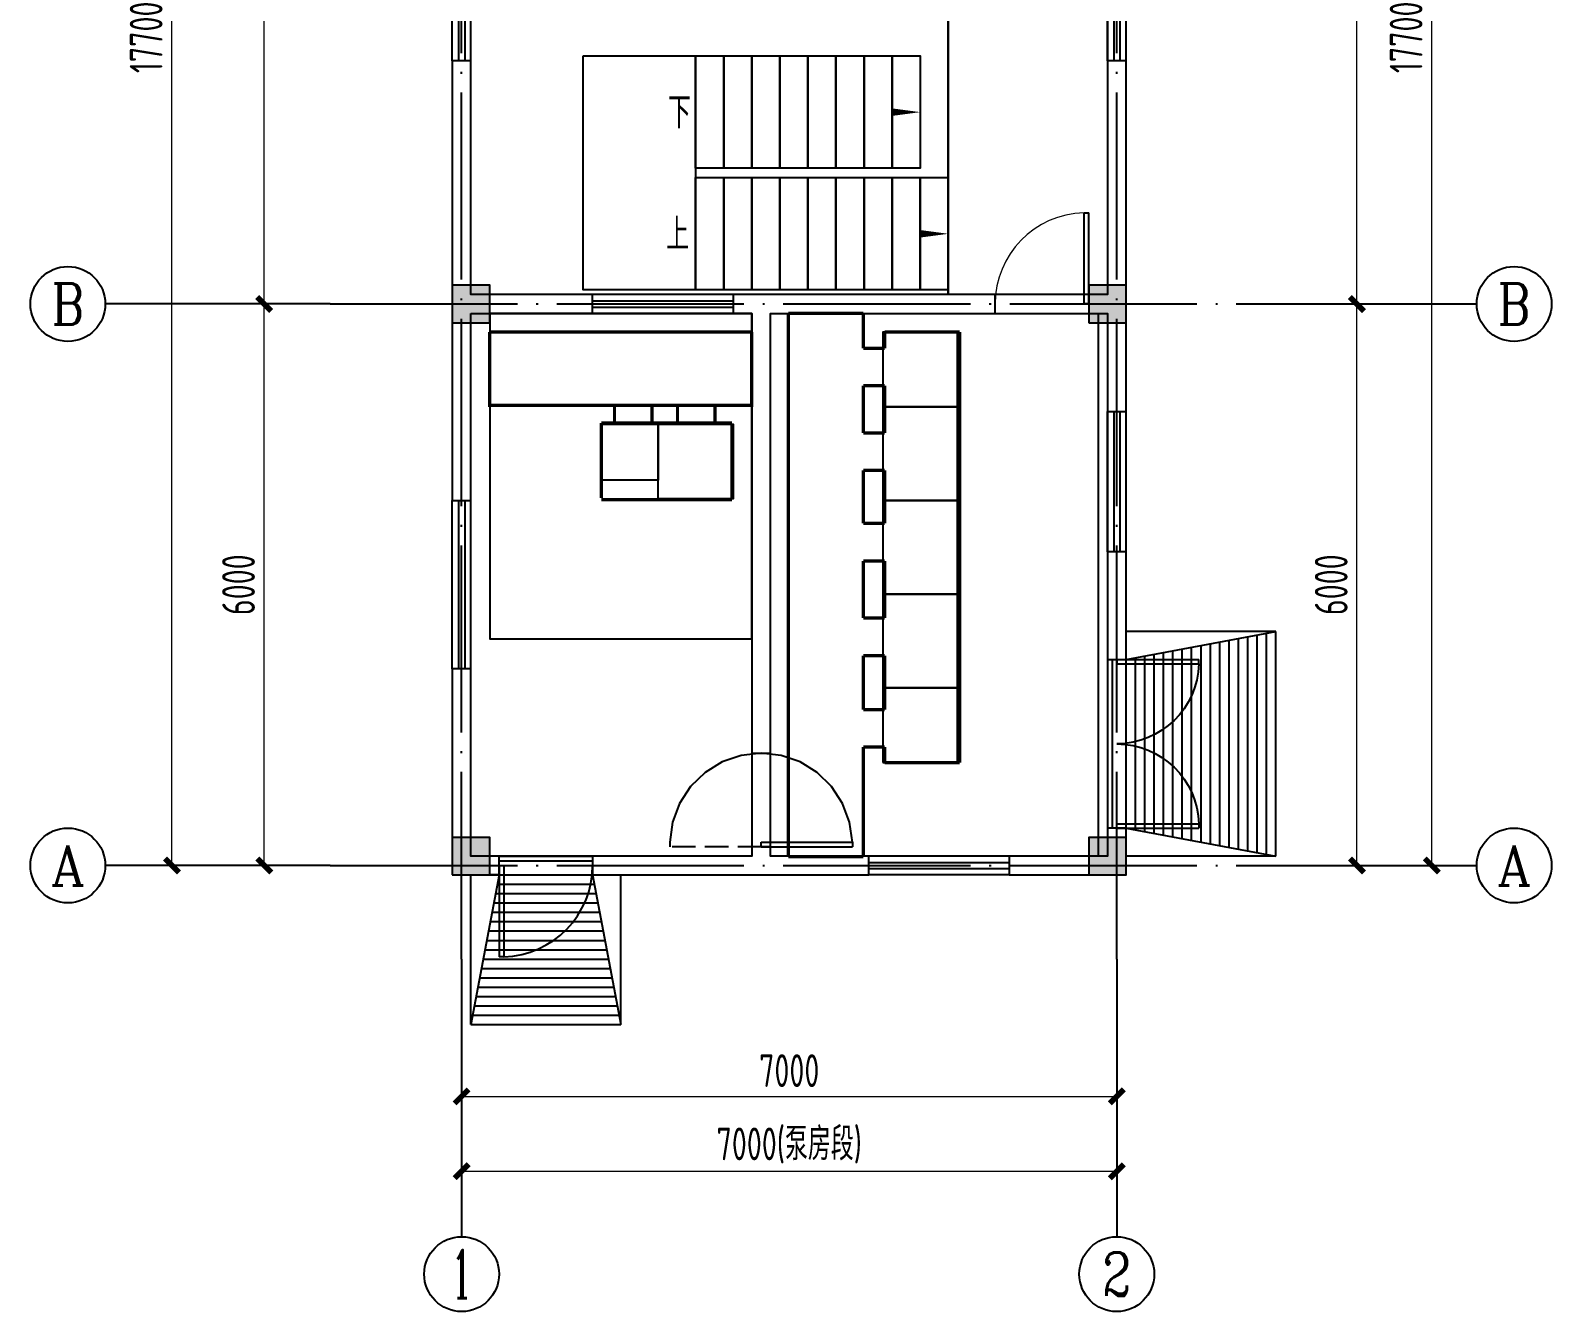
# Model space of a CAD drawing. Header units: millimetres. Extents: x 1742399 to 4898386, y 2481636 to 5226310.
# Drawn here: x 2887925 to 2904177, y 2594615 to 2608306 of the extents above; entities that cross this region are included whole.
import ezdxf
from ezdxf.enums import TextEntityAlignment as Align

# ---------------------------------------------------------------- set-up
doc = ezdxf.new("R2010")
doc.units = ezdxf.units.MM
doc.header["$LTSCALE"] = 1000
doc.linetypes.add('DASH', pattern=[0.35, 0.25, -0.1])
doc.linetypes.add('DOTE', pattern=[2.42, 2, -0.2, 0.02, -0.2])
for name, color, linetype in [('AXIS', 3, 'Continuous'), ('AXIS_TEXT', 7, 'Continuous'), ('DOOR_FIRE', 3, 'Continuous'), ('DOTE', 1, 'DOTE'), ('E-电缆沟', 2, 'Continuous'), ('E-箱柜', 3, 'Continuous'), ('PUB_HATCH', 8, 'Continuous'), ('STAIR', 2, 'Continuous'), ('WALL', 4, 'Continuous'), ('WALL_EXT', 4, 'Continuous'), ('WALL_INT', 4, 'Continuous'), ('WINDOW', 3, 'Continuous'), ('YHG_柱', 4, 'Continuous'), ('YHJ_引出、索引', 3, 'Continuous'), ('房间轮廓线', 6, 'Continuous'), ('控制间轮廓', 7, 'Continuous'), ('细线', 4, 'Continuous'), ('配电间轮廓', 7, 'Continuous')]:
    doc.layers.add(name, color=color, linetype=linetype)
doc.layers.add('FLOOR', color=2, linetype='Continuous', lineweight=30)
doc.styles.add('_TCH_AXIS', font='COMPLEX', dxfattribs={"bigfont": 'GBCBIG'})
doc.styles.add('_TCH_DIM', font='SIMPLEX', dxfattribs={"bigfont": 'GBCBIG'})
doc.styles.add('COMPLEX', font='COMPLEX')
doc.styles.add('HZ1', font='romans.shx', dxfattribs={"width": 0.7, "bigfont": 'hztxt.shx'})
doc.styles.add('TSSD_REIN_T3', font='tssdeng.shx', dxfattribs={"width": 0.7, "bigfont": 'hztxt.shx'})
doc.dimstyles.new('_TCH_ARCH&&100', dxfattribs={"dimtxt": 350, "dimasz": 150, "dimexe": 100, "dimexo": 200, "dimgap": 100, "dimtad": 1, "dimdec": 0, "dimzin": 0, "dimdsep": 46, "dimtxsty": 'TSSD_REIN_T3', "dimblk": 'ARCHTICK', "dimcen": 0.09, "dimclrt": 7, "dimazin": 2, "dimtfac": 1, "dimtdec": 0, "dimtix": 1, "dimtmove": 2, "dimatfit": 3, "dimfxl": 1, "dimfxlon": 1, "dimtolj": 1, "dimtzin": 0, "dimlwd": 18, "dimlwe": 18, "dimarcsym": 0})

# ---------------------------------------------------------------- blocks, each defined once
blk = doc.blocks.new('$DorLib2D$00000001')
for p, q in [((0.45, 0.975), (0.5, 0.975)), ((0.45, 0), (0.45, 0.975)), ((0.5, 0), (0.5, 0.975)), ((0.5, 0), (0.45, 0))]:
    blk.add_line(p, q)
at = {"lineweight": 13}
blk.add_arc((0.475, 0), 0.975, 91.4693, 180, dxfattribs=at)
blk = doc.blocks.new('_ArchTick')
at = {"color": 0, "linetype": 'ByBlock', "const_width": 0.4}
blk.add_lwpolyline([(-0.5, -0.5), (0.5, 0.5)], dxfattribs=at)
blk = doc.blocks.new('*D1088')
at = {"layer": 'AXIS', "color": 0, "lineweight": 18, "transparency": 16777216}
for p, q in [((2902897, 2617082), (2902998, 2617082)), ((2902898, 2599382), (2902898, 2617082)), ((2902897, 2599382), (2902998, 2599382))]:
    blk.add_line(p, q, dxfattribs=at)
at = {"layer": 'Defpoints', "color": 0, "transparency": 16777216}
for p in [(2902059, 2617082), (2902898, 2617082), (2902059, 2599382)]:
    blk.add_point(p, dxfattribs=at)
at = {"layer": 'AXIS', "color": 0, "lineweight": 18, "transparency": 16777216, "xscale": 150, "yscale": 150, "zscale": 150}
for p, rotation in [((2902898, 2617082), 90), ((2902898, 2599382), 270)]:
    blk.add_blockref('_ArchTick', p, dxfattribs=dict(at, rotation=rotation))
at = {"layer": 'AXIS', "color": 7, "transparency": 16777216, "insert": (2902623, 2608232), "char_height": 350, "attachment_point": 5, "rotation": 90, "style": 'TSSD_REIN_T3'}
blk.add_mtext('\\A1;17700', dxfattribs=at)
blk = doc.blocks.new('*D1089')
at = {"layer": 'AXIS', "color": 0, "lineweight": 18, "transparency": 16777216}
for p, q in [((2902097, 2605382), (2902198, 2605382)), ((2902098, 2599382), (2902098, 2605382)), ((2902097, 2599382), (2902198, 2599382))]:
    blk.add_line(p, q, dxfattribs=at)
at = {"layer": 'Defpoints', "color": 0, "transparency": 16777216}
for p in [(2901384, 2605382), (2902098, 2605382), (2901384, 2599382)]:
    blk.add_point(p, dxfattribs=at)
at = {"layer": 'AXIS', "color": 0, "lineweight": 18, "transparency": 16777216, "xscale": 150, "yscale": 150, "zscale": 150}
for p, rotation in [((2902098, 2605382), 90), ((2902098, 2599382), 270)]:
    blk.add_blockref('_ArchTick', p, dxfattribs=dict(at, rotation=rotation))
at = {"layer": 'AXIS', "color": 7, "transparency": 16777216, "insert": (2901823, 2602382), "char_height": 350, "attachment_point": 5, "rotation": 90, "style": 'TSSD_REIN_T3'}
blk.add_mtext('\\A1;6000', dxfattribs=at)
blk = doc.blocks.new('*D1090')
at = {"layer": 'AXIS', "color": 0, "lineweight": 18, "transparency": 16777216}
for p, q in [((2902097, 2612382), (2902198, 2612382)), ((2902098, 2605382), (2902098, 2612382)), ((2902097, 2605382), (2902198, 2605382))]:
    blk.add_line(p, q, dxfattribs=at)
at = {"layer": 'Defpoints', "color": 0, "transparency": 16777216}
for p in [(2901384, 2612382), (2902098, 2612382), (2901384, 2605382)]:
    blk.add_point(p, dxfattribs=at)
at = {"layer": 'AXIS', "color": 0, "lineweight": 18, "transparency": 16777216, "xscale": 150, "yscale": 150, "zscale": 150}
for p, rotation in [((2902098, 2612382), 90), ((2902098, 2605382), 270)]:
    blk.add_blockref('_ArchTick', p, dxfattribs=dict(at, rotation=rotation))
at = {"layer": 'AXIS', "color": 7, "transparency": 16777216, "insert": (2901823, 2608882), "char_height": 350, "attachment_point": 5, "rotation": 90, "style": 'TSSD_REIN_T3'}
blk.add_mtext('\\A1;7000', dxfattribs=at)
blk = doc.blocks.new('*D1092')
at = {"layer": 'AXIS', "color": 0, "lineweight": 18, "transparency": 16777216}
for p, q in [((2892532, 2596916), (2892532, 2596815)), ((2892532, 2596915), (2899532, 2596915)), ((2899532, 2596916), (2899532, 2596815))]:
    blk.add_line(p, q, dxfattribs=at)
at = {"layer": 'Defpoints', "color": 0, "transparency": 16777216}
for p in [(2892532, 2598382), (2899532, 2598382), (2899532, 2596915)]:
    blk.add_point(p, dxfattribs=at)
at = {"layer": 'AXIS', "color": 0, "lineweight": 18, "transparency": 16777216, "xscale": 150, "yscale": 150, "zscale": 150, "rotation": 180}
blk.add_blockref('_ArchTick', (2892532, 2596915), dxfattribs=at)
at = {"layer": 'AXIS', "color": 0, "lineweight": 18, "transparency": 16777216, "xscale": 150, "yscale": 150, "zscale": 150}
blk.add_blockref('_ArchTick', (2899532, 2596915), dxfattribs=at)
at = {"layer": 'AXIS', "color": 7, "transparency": 16777216, "insert": (2896032, 2597190), "char_height": 350, "attachment_point": 5, "style": 'TSSD_REIN_T3'}
blk.add_mtext('\\A1;7000', dxfattribs=at)
blk = doc.blocks.new('*D1095')
at = {"layer": 'AXIS', "color": 0, "lineweight": 18, "transparency": 16777216}
for p, q in [((2889437, 2617082), (2889336, 2617082)), ((2889436, 2599382), (2889436, 2617082)), ((2889437, 2599382), (2889336, 2599382))]:
    blk.add_line(p, q, dxfattribs=at)
at = {"layer": 'Defpoints', "color": 0, "transparency": 16777216}
for p in [(2889436, 2617082), (2891129, 2617082), (2891129, 2599382)]:
    blk.add_point(p, dxfattribs=at)
at = {"layer": 'AXIS', "color": 0, "lineweight": 18, "transparency": 16777216, "xscale": 150, "yscale": 150, "zscale": 150}
for p, rotation in [((2889436, 2617082), 90), ((2889436, 2599382), 270)]:
    blk.add_blockref('_ArchTick', p, dxfattribs=dict(at, rotation=rotation))
at = {"layer": 'AXIS', "color": 7, "transparency": 16777216, "insert": (2889161, 2608232), "char_height": 350, "attachment_point": 5, "rotation": 90, "style": 'TSSD_REIN_T3'}
blk.add_mtext('\\A1;17700', dxfattribs=at)
blk = doc.blocks.new('*D1096')
at = {"layer": 'AXIS', "color": 0, "lineweight": 18, "transparency": 16777216}
for p, q in [((2890424, 2605382), (2890323, 2605382)), ((2890423, 2599382), (2890423, 2605382)), ((2890424, 2599382), (2890323, 2599382))]:
    blk.add_line(p, q, dxfattribs=at)
at = {"layer": 'Defpoints', "color": 0, "transparency": 16777216}
for p in [(2890423, 2605382), (2891129, 2605382), (2891129, 2599382)]:
    blk.add_point(p, dxfattribs=at)
at = {"layer": 'AXIS', "color": 0, "lineweight": 18, "transparency": 16777216, "xscale": 150, "yscale": 150, "zscale": 150}
for p, rotation in [((2890423, 2605382), 90), ((2890423, 2599382), 270)]:
    blk.add_blockref('_ArchTick', p, dxfattribs=dict(at, rotation=rotation))
at = {"layer": 'AXIS', "color": 7, "transparency": 16777216, "insert": (2890148, 2602382), "char_height": 350, "attachment_point": 5, "rotation": 90, "style": 'TSSD_REIN_T3'}
blk.add_mtext('\\A1;6000', dxfattribs=at)
blk = doc.blocks.new('*D1097')
at = {"layer": 'AXIS', "color": 0, "lineweight": 18, "transparency": 16777216}
for p, q in [((2890424, 2612382), (2890323, 2612382)), ((2890423, 2605382), (2890423, 2612382)), ((2890424, 2605382), (2890323, 2605382))]:
    blk.add_line(p, q, dxfattribs=at)
at = {"layer": 'Defpoints', "color": 0, "transparency": 16777216}
for p in [(2890423, 2612382), (2891129, 2612382), (2891129, 2605382)]:
    blk.add_point(p, dxfattribs=at)
at = {"layer": 'AXIS', "color": 0, "lineweight": 18, "transparency": 16777216, "xscale": 150, "yscale": 150, "zscale": 150}
for p, rotation in [((2890423, 2612382), 90), ((2890423, 2605382), 270)]:
    blk.add_blockref('_ArchTick', p, dxfattribs=dict(at, rotation=rotation))
at = {"layer": 'AXIS', "color": 7, "transparency": 16777216, "insert": (2890148, 2608882), "char_height": 350, "attachment_point": 5, "rotation": 90, "style": 'TSSD_REIN_T3'}
blk.add_mtext('\\A1;7000', dxfattribs=at)
blk = doc.blocks.new('_AXISO')
blk.add_circle((0, 0), 0.5)
at = {"layer": 'AXIS_TEXT', "style": 'COMPLEX', "width": 1.041667}
blk.add_attdef('A', text='', height=0.56, dxfattribs=at).set_placement((-0.25, -0.28), (0.25, -0.28), align=Align.FIT)
blk = doc.blocks.new('*U1075')
at = {"layer": 'WINDOW'}
for p, q in [((0, 900), (877, 900)), ((0, 900), (0, 855)), ((0, 855), (877, 855)), ((877, 855), (877, 900)), ((0, -855), (877, -855)), ((0, -900), (0, -855)), ((0, -900), (877, -900)), ((877, -855), (877, -900))]:
    blk.add_line(p, q, dxfattribs=at)
at = {"layer": 'WINDOW', "extrusion": (0, 0, -1)}
for centre, major_axis, start_param, end_param in [((0, 877), (620, 620), 0.811042, 2.356194), ((0, -878), (-620, 620), 0.785398, 2.330551)]:
    blk.add_ellipse(centre, major_axis=major_axis, ratio=1, start_param=start_param, end_param=end_param, dxfattribs=at)
at = {"style": 'HZ1', "width": 0.7, "flags": 1}
blk.add_attdef('编号', (-948, -131), '', height=300, dxfattribs=at)
blk = doc.blocks.new('平面_单开门_宽度1000')
at = {"layer": 'WINDOW'}
for p, q in [((0, 0), (50, 0)), ((0, 0), (0, -975)), ((50, 0), (50, -975)), ((50, -975), (0, -975))]:
    blk.add_line(p, q, dxfattribs=at)
blk.add_ellipse((25, 0), major_axis=(559, 799), ratio=1, start_param=3.777471, end_param=5.322623, dxfattribs=at)
at = {"style": 'HZ1', "width": 0.7, "flags": 1}
blk.add_attdef('编号', (334, 254), '', height=300, dxfattribs=at)
blk = doc.blocks.new('平面_双向单开门_宽度1000')
at = {"layer": 'WINDOW'}
for p, q in [((-213, 976), (-417, 907)), ((0, 1000), (-213, 976)), ((213, 976), (0, 1000)), ((417, 907), (213, 976)), ((-417, 907), (-599, 794)), ((599, 794), (417, 907)), ((-599, 794), (-753, 644)), ((753, 644), (599, 794)), ((-753, 644), (-871, 464)), ((871, 464), (753, 644)), ((-871, 464), (-946, 263)), ((946, 263), (871, 464)), ((-946, 263), (-975, 50)), ((975, 50), (946, 263)), ((-975, 50), (-975, 0)), ((0, 50), (975, 50)), ((0, 0), (0, 50)), ((0, 0), (975, 0)), ((975, 50), (975, 0))]:
    blk.add_line(p, q, dxfattribs=at)
at = {"layer": 'WINDOW', "linetype": 'DASH'}
blk.add_line((0, 0), (-975, 0), dxfattribs=at)
at = {"style": 'HZ1', "width": 0.7, "flags": 1}
blk.add_attdef('编号', (-178, -413), '', height=300, dxfattribs=at)
blk = doc.blocks.new('*D1099')
at = {"layer": 'AXIS', "color": 0, "lineweight": 18, "transparency": 16777216}
for p, q in [((2892532, 2596116), (2892532, 2596015)), ((2892532, 2596115), (2899532, 2596115)), ((2899532, 2596116), (2899532, 2596015))]:
    blk.add_line(p, q, dxfattribs=at)
at = {"layer": 'Defpoints', "color": 0, "transparency": 16777216}
for p in [(2892532, 2597401), (2899532, 2597401), (2899532, 2596115)]:
    blk.add_point(p, dxfattribs=at)
at = {"layer": 'AXIS', "color": 0, "lineweight": 18, "transparency": 16777216, "xscale": 150, "yscale": 150, "zscale": 150, "rotation": 180}
blk.add_blockref('_ArchTick', (2892532, 2596115), dxfattribs=at)
at = {"layer": 'AXIS', "color": 0, "lineweight": 18, "transparency": 16777216, "xscale": 150, "yscale": 150, "zscale": 150}
blk.add_blockref('_ArchTick', (2899532, 2596115), dxfattribs=at)
at = {"layer": 'AXIS', "color": 7, "transparency": 16777216, "insert": (2896032, 2596390), "char_height": 350, "attachment_point": 5, "style": 'TSSD_REIN_T3'}
blk.add_mtext('\\A1;7000(泵房段)', dxfattribs=at)
blk = doc.blocks.new('平面_窗')
at = {"layer": 'WINDOW'}
for p, q in [((-100, 0), (100, 0)), ((-100, -1800), (-100, 0)), ((-33, 0), (-33, -1800)), ((33, 0), (33, -1800)), ((100, -1800), (100, 0)), ((100, -1800), (-100, -1800))]:
    blk.add_line(p, q, dxfattribs=at)
at = {"style": 'HZ1', "width": 0.7, "flags": 1}
blk.add_attdef('编号', (-598, -1035), '', height=300, dxfattribs=at)
blk = doc.blocks.new('*U1073')
at = {"layer": 'WINDOW'}
for p, q in [((-100, 0), (100, 0)), ((-100, -1500), (-100, 0)), ((-33, 0), (-33, -1500)), ((33, 0), (33, -1500)), ((100, -1500), (100, 0)), ((100, -1500), (-100, -1500))]:
    blk.add_line(p, q, dxfattribs=at)
at = {"style": 'HZ1', "width": 0.7, "flags": 1}
blk.add_attdef('编号', (-598, -1035), '', height=300, dxfattribs=at)
blk = doc.blocks.new('*U1072')
at = {"layer": 'STAIR'}
for p, q in [((1600, 2400), (0, 2400)), ((0, 0), (0, 2400)), ((0, 2100), (1600, 2400)), ((1000, 113), (1000, 2287)), ((1100, 94), (1100, 2306)), ((1200, 75), (1200, 2325)), ((1300, 56), (1300, 2344)), ((1400, 38), (1400, 2362)), ((1500, 19), (1500, 2381)), ((1600, 0), (1600, 2400)), ((100, 281), (100, 2119)), ((200, 263), (200, 2138)), ((300, 244), (300, 2156)), ((400, 225), (400, 2175)), ((500, 206), (500, 2194)), ((600, 188), (600, 2213)), ((700, 169), (700, 2231)), ((800, 150), (800, 2250)), ((900, 131), (900, 2269)), ((0, 300), (1600, 0)), ((1600, 0), (0, 0))]:
    blk.add_line(p, q, dxfattribs=at)
at = {"layer": 'WALL'}
blk.add_line((0, 2100), (0, 2200), dxfattribs=at)
blk = doc.blocks.new('*U1074')
at = {"layer": 'STAIR'}
for p, q in [((1600, 1600), (0, 1600)), ((0, 0), (0, 1600)), ((0, 1300), (1600, 1600)), ((900, 131), (900, 1469)), ((1000, 113), (1000, 1487)), ((1100, 94), (1100, 1506)), ((1200, 75), (1200, 1525)), ((1300, 56), (1300, 1544)), ((1400, 38), (1400, 1562)), ((1500, 19), (1500, 1581)), ((1600, 0), (1600, 1600)), ((100, 281), (100, 1319)), ((200, 263), (200, 1338)), ((300, 244), (300, 1356)), ((400, 225), (400, 1375)), ((500, 206), (500, 1394)), ((600, 188), (600, 1413)), ((700, 169), (700, 1431)), ((800, 150), (800, 1450)), ((0, 300), (1600, 0)), ((1600, 0), (0, 0))]:
    blk.add_line(p, q, dxfattribs=at)
at = {"layer": 'WALL'}
blk.add_line((0, 1300), (0, 1400), dxfattribs=at)
blk = doc.blocks.new('*U1035')
at = {"layer": 'STAIR'}
for points in [[(0, 2500), (1200, 2500), (1200, 0), (0, 0)], [(1200, 2500), (1500, 2500), (1500, 1300), (1200, 1300)], [(1500, 2500), (1800, 2500), (1800, 1300), (1500, 1300)], [(1800, 2500), (2100, 2500), (2100, 1300), (1800, 1300)], [(2100, 2500), (2400, 2500), (2400, 1300), (2100, 1300)], [(2400, 2500), (2700, 2500), (2700, 1300), (2400, 1300)], [(2700, 2500), (3000, 2500), (3000, 1300), (2700, 1300)], [(3000, 2500), (3300, 2500), (3300, 1300), (3000, 1300)], [(3300, 2500), (3600, 2500), (3600, 1300), (3300, 1300)], [(1200, 1200), (1500, 1200), (1500, 0), (1200, 0)], [(1500, 1200), (1800, 1200), (1800, 0), (1500, 0)], [(1800, 1200), (2100, 1200), (2100, 0), (1800, 0)], [(2100, 1200), (2400, 1200), (2400, 0), (2100, 0)], [(2400, 1200), (2700, 1200), (2700, 0), (2400, 0)], [(2700, 1200), (3000, 1200), (3000, 0), (2700, 0)], [(3000, 1200), (3300, 1200), (3300, 0), (3000, 0)], [(3300, 1200), (3600, 1200), (3600, 0), (3300, 0)], [(3600, 1200), (3900, 1200), (3900, 0), (3600, 0)]]:
    blk.add_lwpolyline(points, close=True, dxfattribs=at)
for points in [[(1500, 2500), (1500, 1300)], [(1500, 1200), (1500, 0)]]:
    blk.add_lwpolyline(points, dxfattribs=at)
at = {"layer": 'YHJ_引出、索引'}
for points in [[(1200, 1900, 0, 0, 0), (3600, 1900, 0, 80, 0), (3300, 1900, 0, 0, 0)], [(1200, 600, 0, 0, 0), (3900, 600, 0, 80, 0), (3600, 600, 0, 0, 0)]]:
    blk.add_lwpolyline(points, format="xyseb", dxfattribs=at)
at = {"layer": 'YHJ_引出、索引', "color": 7, "style": '_TCH_DIM'}
for s, p in [('下', (905, 1725)), ('上', (886, 425))]:
    blk.add_text(s, height=338, dxfattribs=at).set_placement(p)
blk = doc.blocks.new('*U1058')
at = {"layer": 'PUB_HATCH'}
blk.add_solid([(-200, -200), (200, -200), (-200, 200), (200, 200)], dxfattribs=at)
at = {"layer": 'YHG_柱'}
blk.add_lwpolyline([(-200, -200), (200, -200), (200, 200), (-200, 200)], close=True, dxfattribs=at)

msp = doc.modelspace()

# ---------------------------------------------------------------- linework, layer by layer
at = {"layer": 'AXIS'}
for p, q in [((2891128.6, 2605382.3), (2888724.5, 2605382.3)), ((2902059.2, 2605382.3), (2903377.3, 2605382.3)), ((2891128.6, 2599382.3), (2888724.5, 2599382.3)), ((2902059.2, 2599382.3), (2903377.3, 2599382.3)), ((2892531.6, 2598382.3), (2892531.6, 2595415.3)), ((2899531.6, 2598382.3), (2899531.6, 2595415.3))]:
    msp.add_line(p, q, dxfattribs=at)
at = {"layer": 'DOTE'}
for p, q in [((2892531.6, 2598382.3), (2892531.6, 2618082.3)), ((2899531.6, 2598382.3), (2899531.6, 2618082.3)), ((2891128.6, 2605382.3), (2902059.2, 2605382.3)), ((2891128.6, 2599382.3), (2902059.2, 2599382.3))]:
    msp.add_line(p, q, dxfattribs=at)
at = {"layer": 'E-电缆沟', "const_width": 35}
for points in [[(2896023.2, 2605282.3), (2896023.2, 2604709.6)], [(2896023.2, 2605282.3), (2896823.2, 2605282.3)], [(2896823.2, 2605282.3), (2896823.2, 2604909.6)], [(2895631.6, 2605082.3), (2892831.6, 2605082.3)], [(2892831.6, 2605082.3), (2892831.6, 2604282.3)], [(2895631.6, 2605082.3), (2895631.6, 2604282.3)], [(2897052.7, 2605082.1), (2897052.7, 2604909.6)], [(2897052.7, 2605082.1), (2897852.7, 2605082.1)], [(2897852.7, 2605082.1), (2897852.7, 2604709.6)], [(2897052.7, 2604909.6), (2896823.2, 2604909.6)], [(2896023.2, 2604709.6), (2896023.2, 2603804.2)], [(2897852.7, 2604709.6), (2897852.7, 2603804.2)], [(2897052.7, 2604509.6), (2896823.2, 2604509.6)], [(2896823.2, 2604509.6), (2896823.2, 2604004.2)], [(2897052.7, 2604509.6), (2897052.7, 2604004.2)], [(2895631.6, 2604299.5), (2892831.6, 2604299.5)], [(2894164.9, 2604108.8), (2894164.9, 2604299.2)], [(2894564.9, 2604299.2), (2894164.9, 2604299.2)], [(2894564.9, 2604108.8), (2894564.9, 2604299.2)], [(2894838, 2604108.8), (2894838, 2604300.1)], [(2895238, 2604300.1), (2894838, 2604300.1)], [(2895238, 2604091.7), (2895238, 2604282.9)], [(2895419.5, 2604109.4), (2894025.2, 2604109.4)], [(2894025.2, 2604109.4), (2894025.2, 2603309.4)], [(2894564.9, 2604108.8), (2894164.9, 2604108.8)], [(2895238, 2604108.8), (2894838, 2604108.8)], [(2895419.5, 2604092.3), (2895419.5, 2603292.3)], [(2897052.7, 2604004.2), (2896823.2, 2604004.2)], [(2896023.2, 2603804.2), (2896023.2, 2602837.3)], [(2897852.7, 2603804.2), (2897852.7, 2602837.3)], [(2897052.7, 2603604.2), (2896823.2, 2603604.2)], [(2896823.2, 2603604.2), (2896823.2, 2603037.3)], [(2897052.7, 2603604.2), (2897052.7, 2603037.3)], [(2895419.5, 2603292.3), (2894025.2, 2603292.3)], [(2897052.7, 2603037.3), (2896823.2, 2603037.3)], [(2896023.2, 2602837.3), (2896023.2, 2601825.7)], [(2897852.7, 2602837.3), (2897852.7, 2601825.7)], [(2896823.2, 2602637.3), (2896823.2, 2602025.7)], [(2897052.7, 2602637.3), (2896823.2, 2602637.3)], [(2897052.7, 2602637.3), (2897052.7, 2602025.7)], [(2897052.7, 2602025.7), (2896823.2, 2602025.7)], [(2896023.2, 2601825.7), (2896023.2, 2600847.2)], [(2897852.7, 2601825.7), (2897852.7, 2600847.2)], [(2897052.7, 2601625.7), (2896823.2, 2601625.7)], [(2896823.2, 2601625.7), (2896823.2, 2601047.2)], [(2897052.7, 2601625.7), (2897052.7, 2601047.2)], [(2897052.7, 2601047.2), (2896823.2, 2601047.2)], [(2896023.2, 2600847.2), (2896023.2, 2599477.5)], [(2897852.7, 2600847.2), (2897852.7, 2600482.3)], [(2897052.7, 2600647.2), (2896823.2, 2600647.2)], [(2896823.2, 2600647.2), (2896823.2, 2599477.5)], [(2897052.7, 2600647.2), (2897052.7, 2600482.3)], [(2897052.7, 2600482.3), (2897852.7, 2600482.3)], [(2896023.2, 2599477.5), (2896823.2, 2599477.5)]]:
    msp.add_lwpolyline(points, dxfattribs=at)
at = {"layer": 'E-箱柜', "color": 3}
for points in [[(2897031.6, 2604282.3), (2897831.6, 2604282.3), (2897831.6, 2605082.3), (2897031.6, 2605082.3)], [(2897031.6, 2603282.3), (2897831.6, 2603282.3), (2897831.6, 2604282.3), (2897031.6, 2604282.3)], [(2894631.6, 2604099.5), (2894631.6, 2603499.5), (2894031.6, 2603499.5), (2894031.6, 2604099.5)], [(2894631.6, 2603299.5), (2894631.6, 2604099.5), (2895431.6, 2604099.5), (2895431.6, 2603299.5)], [(2897031.6, 2602282.3), (2897831.6, 2602282.3), (2897831.6, 2603282.3), (2897031.6, 2603282.3)], [(2897031.6, 2601282.3), (2897831.6, 2601282.3), (2897831.6, 2602282.3), (2897031.6, 2602282.3)], [(2897031.6, 2600482.3), (2897831.6, 2600482.3), (2897831.6, 2601282.3), (2897031.6, 2601282.3)]]:
    msp.add_lwpolyline(points, close=True, dxfattribs=at)
at = {"layer": 'FLOOR'}
msp.add_lwpolyline([(2897731.6, 2616982.3), (2897731.6, 2605482.3)], dxfattribs=at)
at = {"layer": 'WALL_EXT'}
for p, q in [((2892631.6, 2607982.3), (2892431.6, 2607982.3)), ((2892431.6, 2607982.3), (2892431.6, 2605582.3)), ((2892631.6, 2605582.3), (2892631.6, 2607982.3)), ((2899631.6, 2607982.3), (2899431.6, 2607982.3)), ((2899431.6, 2607982.3), (2899431.6, 2605582.3)), ((2899631.6, 2605582.3), (2899631.6, 2607982.3)), ((2892431.6, 2605182.3), (2892431.6, 2603282.3)), ((2892631.6, 2603282.3), (2892631.6, 2605182.3)), ((2899431.6, 2605182.3), (2899431.6, 2604232.3)), ((2899631.6, 2604232.3), (2899631.6, 2605182.3)), ((2899431.6, 2604232.3), (2899631.6, 2604232.3)), ((2892431.6, 2603282.3), (2892631.6, 2603282.3)), ((2899431.6, 2602732.3), (2899431.6, 2601582.3)), ((2899631.6, 2602732.3), (2899431.6, 2602732.3)), ((2899631.6, 2601582.3), (2899631.6, 2602732.3)), ((2892631.6, 2601482.3), (2892431.6, 2601482.3)), ((2892431.6, 2601482.3), (2892431.6, 2599282.3)), ((2892631.6, 2599482.3), (2892631.6, 2601482.3)), ((2899431.6, 2601582.3), (2899631.6, 2601582.3)), ((2899631.6, 2599782.3), (2899431.6, 2599782.3)), ((2899431.6, 2599782.3), (2899431.6, 2599482.3)), ((2899631.6, 2599682.3), (2899631.6, 2599782.3)), ((2899631.6, 2599282.3), (2899631.6, 2599782.3)), ((2892931.6, 2599482.3), (2892631.6, 2599482.3)), ((2892931.6, 2599282.3), (2892931.6, 2599482.3)), ((2895631.6, 2599482.3), (2893931.6, 2599482.3)), ((2893931.6, 2599482.3), (2893931.6, 2599282.3)), ((2896881.6, 2599482.3), (2895831.6, 2599482.3)), ((2896881.6, 2599282.3), (2896881.6, 2599482.3)), ((2899431.6, 2599482.3), (2898381.6, 2599482.3)), ((2898381.6, 2599482.3), (2898381.6, 2599282.3)), ((2892431.6, 2599282.3), (2892731.6, 2599282.3)), ((2892931.6, 2599282.3), (2892831.6, 2599282.3)), ((2893931.6, 2599282.3), (2895731.6, 2599282.3)), ((2895731.6, 2599282.3), (2896881.6, 2599282.3)), ((2898381.6, 2599282.3), (2899631.6, 2599282.3))]:
    msp.add_line(p, q, dxfattribs=at)
at = {"layer": 'WALL_INT'}
for p, q in [((2893931.6, 2605482.3), (2892831.6, 2605482.3)), ((2893931.6, 2605282.3), (2893931.6, 2605482.3)), ((2895731.6, 2605482.3), (2895431.6, 2605482.3)), ((2895431.6, 2605482.3), (2895431.6, 2605282.3)), ((2898231.6, 2605482.3), (2895731.6, 2605482.3)), ((2898231.6, 2605282.3), (2898231.6, 2605482.3)), ((2892831.6, 2605282.3), (2893931.6, 2605282.3)), ((2895431.6, 2605282.3), (2895631.6, 2605282.3)), ((2895631.6, 2605282.3), (2895631.6, 2600582.3)), ((2895831.6, 2600582.3), (2895831.6, 2605282.3)), ((2895831.6, 2605282.3), (2898231.6, 2605282.3)), ((2895631.6, 2600582.3), (2895831.6, 2600582.3)), ((2895831.6, 2599582.3), (2895631.6, 2599582.3)), ((2895631.6, 2599582.3), (2895631.6, 2599482.3)), ((2895831.6, 2599482.3), (2895831.6, 2599582.3))]:
    msp.add_line(p, q, dxfattribs=at)
at = {"layer": '房间轮廓线'}
for points in [[(2892631.6, 2616982.3), (2899431.6, 2616982.3), (2899431.6, 2605482.3), (2892631.6, 2605482.3)], [(2892631.6, 2605282.3), (2895631.6, 2605282.3), (2895631.6, 2599482.3), (2892631.6, 2599482.3)], [(2895831.6, 2605282.3), (2899431.6, 2605282.3), (2899431.6, 2599482.3), (2895831.6, 2599482.3)]]:
    msp.add_lwpolyline(points, close=True, dxfattribs=at)
at = {"layer": '控制间轮廓'}
msp.add_lwpolyline([(2892831.6, 2605282.3), (2892831.6, 2601805.3), (2895631.6, 2601805.3), (2895631.6, 2605282.3)], close=True, dxfattribs=at)
at = {"layer": '细线'}
for points in [[(2899431.6, 2601582.3), (2899431.6, 2599782.3)], [(2899481.6, 2601582.3), (2899481.6, 2599782.3)], [(2892931.6, 2599482.3), (2893931.6, 2599482.3)], [(2892931.6, 2599432.3), (2893931.6, 2599432.3)]]:
    msp.add_lwpolyline(points, dxfattribs=at)
at = {"layer": '配电间轮廓'}
msp.add_lwpolyline([(2899331.6, 2605282.3), (2899331.6, 2599482.3), (2895831.6, 2599482.3), (2895831.6, 2605282.3)], close=True, dxfattribs=at)

# ---------------------------------------------------------------- block references
for name, p in [('平面_窗', (2892531.6, 2609782.3)), ('平面_窗', (2899531.6, 2609782.3)), ('*U1035', (2893831.6, 2605532.3)), ('*U1058', (2892631.6, 2605382.3)), ('*U1058', (2899431.6, 2605382.3)), ('*U1073', (2899531.6, 2604232.3)), ('平面_窗', (2892531.6, 2603282.3)), ('*U1072', (2899631.6, 2599482.3)), ('*U1075', (2899531.6, 2600682.3)), ('平面_双向单开门_宽度1000', (2895731.6, 2599582.3)), ('*U1058', (2892631.6, 2599482.3)), ('*U1058', (2899431.6, 2599482.3)), ('平面_单开门_宽度1000', (2892931.6, 2599382.3))]:
    msp.add_blockref(name, p)
for name, p, rotation in [('*U1073', (2893931.6, 2605382.3), 90), ('*U1073', (2896881.6, 2599382.3), 90), ('*U1074', (2892631.6, 2599282.3), 270)]:
    msp.add_blockref(name, p, dxfattribs=dict(rotation=rotation))
at = {"layer": 'AXIS'}
ref = msp.add_blockref('_AXISO', (2888324.5, 2605382.3), dxfattribs=dict(at, xscale=800, yscale=800, zscale=800))
ref.add_attrib('A', 'B', dxfattribs={"layer": 'AXIS_TEXT', "height": 435.3, "style": '_TCH_AXIS'}).set_placement((2888148.3, 2605164.7), (2888500.7, 2605164.7), align=Align.FIT)
ref = msp.add_blockref('_AXISO', (2903777.3, 2605382.3), dxfattribs=dict(at, xscale=800, yscale=800, zscale=800))
ref.add_attrib('A', 'B', dxfattribs={"layer": 'AXIS_TEXT', "height": 435.3, "style": '_TCH_AXIS'}).set_placement((2903601.1, 2605164.7), (2903953.5, 2605164.7), align=Align.FIT)
ref = msp.add_blockref('_AXISO', (2888324.5, 2599382.3), dxfattribs=dict(at, xscale=800, yscale=800, zscale=800))
ref.add_attrib('A', 'A', dxfattribs={"layer": 'AXIS_TEXT', "height": 425.2, "style": '_TCH_AXIS'}).set_placement((2888142.3, 2599169.7), (2888506.7, 2599169.7), align=Align.FIT)
ref = msp.add_blockref('_AXISO', (2903777.3, 2599382.3), dxfattribs=dict(at, xscale=800, yscale=800, zscale=800))
ref.add_attrib('A', 'A', dxfattribs={"layer": 'AXIS_TEXT', "height": 425.2, "style": '_TCH_AXIS'}).set_placement((2903595.1, 2599169.7), (2903959.5, 2599169.7), align=Align.FIT)
ref = msp.add_blockref('_AXISO', (2892531.6, 2595015.3), dxfattribs=dict(at, xscale=800, yscale=800, zscale=800))
ref.add_attrib('A', '1', dxfattribs={"layer": 'AXIS_TEXT', "height": 514.7, "style": '_TCH_AXIS'}).set_placement((2892421.3, 2594757.9), (2892641.9, 2594757.9), align=Align.FIT)
ref = msp.add_blockref('_AXISO', (2899531.6, 2595015.3), dxfattribs=dict(at, xscale=800, yscale=800, zscale=800))
ref.add_attrib('A', '2', dxfattribs={"layer": 'AXIS_TEXT', "height": 465.9, "style": '_TCH_AXIS'}).set_placement((2899376.3, 2594782.3), (2899687, 2594782.3), align=Align.FIT)
at = {"layer": 'DOOR_FIRE', "xscale": 1000, "yscale": 1000, "zscale": 200}
msp.add_blockref('$DorLib2D$00000001', (2898731.6, 2605382.3), dxfattribs=at)

# ---------------------------------------------------------------- dimensions: what is measured, and where the dimension line sits
at = {"layer": 'AXIS'}
for p1, p2, distance, picture, middle in [((2891128.6, 2599382.3), (2891128.6, 2617082.3), 1693.1, '*D1095', (2889160.6, 2608232.3)), ((2902059.2, 2599382.3), (2902059.2, 2617082.3), -838.9, '*D1088', (2902623.1, 2608232.3)), ((2891128.6, 2605382.3), (2891128.6, 2612382.3), 705.5, '*D1097', (2890148.2, 2608882.3)), ((2901384.5, 2605382.3), (2901384.5, 2612382.3), -713.6, '*D1090', (2901823.1, 2608882.3)), ((2891128.6, 2599382.3), (2891128.6, 2605382.3), 705.5, '*D1096', (2890148.2, 2602382.3)), ((2901384.5, 2599382.3), (2901384.5, 2605382.3), -713.6, '*D1089', (2901823.1, 2602382.3)), ((2892531.6, 2598382.3), (2899531.6, 2598382.3), -1467, '*D1092', (2896031.6, 2597190.3))]:
    dim = msp.add_aligned_dim(p1=p1, p2=p2, distance=distance, dimstyle='_TCH_ARCH&&100', dxfattribs=at)
    dim.commit()
    dim.dimension.update_dxf_attribs({"geometry": picture, "text_midpoint": middle})
dim = msp.add_aligned_dim(p1=(2892531.6, 2597401.3), p2=(2899531.6, 2597401.3), distance=-1286, text='7000(泵房段)', dimstyle='_TCH_ARCH&&100', dxfattribs=at)
dim.commit()
dim.dimension.update_dxf_attribs({"geometry": '*D1099', "text_midpoint": (2896031.6, 2596390.3)})

doc.saveas('drawing.dxf')
